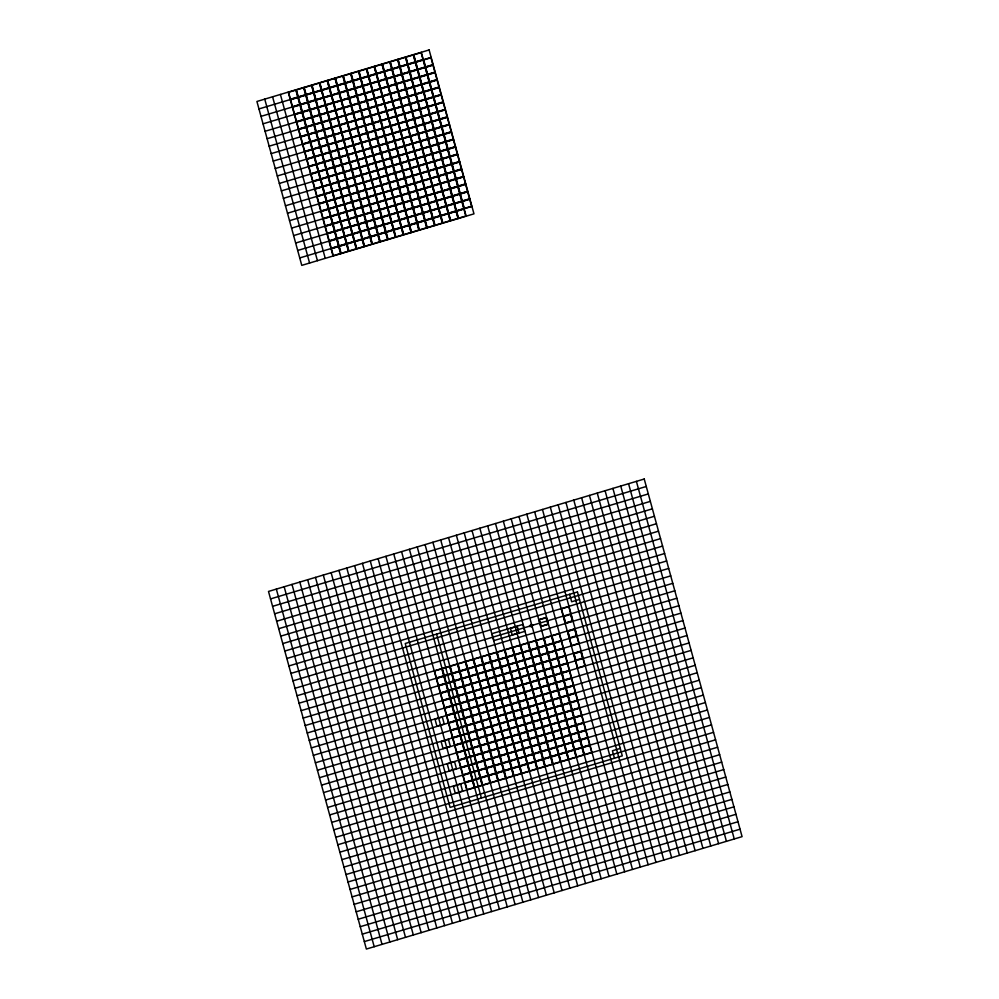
<?xml version="1.0" encoding="UTF-8"?>
<svg xmlns="http://www.w3.org/2000/svg" width="999" height="999" viewBox="0 0 999 999"><rect width="100%" height="100%" fill="white"/><g stroke="black" fill="none" stroke-linecap="round" stroke-linejoin="round"><path stroke-width="1.5" d="M258.953 108.928L431.156 57.405M260.989 116.371L433.191 64.848M263.037 123.826L435.239 72.303M265.072 131.281L437.275 79.745M267.108 138.724L439.31 87.2M269.143 146.179L441.346 94.655M271.191 153.621L443.394 102.098M273.227 161.076L445.429 109.553M275.262 168.531L447.465 116.995M277.297 175.974L449.513 124.45M279.345 183.429L451.548 131.905M281.381 190.871L453.583 139.348M283.416 198.326L455.619 146.803M285.464 205.782L457.667 154.246M287.5 213.224L459.702 161.701M289.535 220.679L461.738 169.156M291.571 228.122L463.773 176.598M293.619 235.577L465.821 184.053M295.654 243.032L467.857 191.508M297.69 250.474L469.892 198.951M299.725 257.929L471.928 206.406M270.554 598.901L646.266 486.476M272.59 606.343L648.301 493.931M274.625 613.798L650.337 501.373M276.661 621.241L652.384 508.828M278.709 628.696L654.42 516.271M280.744 636.151L656.455 523.726M282.779 643.593L658.491 531.181M284.815 651.048L660.539 538.623M286.863 658.491L662.574 546.078M288.898 665.946L664.61 553.533M290.934 673.401L666.645 560.976M292.969 680.843L668.693 568.431M579.482 599.425L571.653 601.76L569.617 594.318M295.017 688.299L670.729 575.874M297.053 695.741L672.764 583.329M299.088 703.196L674.812 590.784M301.124 710.651L676.847 598.226M303.172 718.094L678.883 605.681M305.207 725.549L680.918 613.124M307.242 732.991L682.966 620.579M309.29 740.446L685.002 628.034M311.326 747.901L687.037 635.476M313.361 755.344L689.073 642.931M315.397 762.799L691.121 650.374M317.445 770.241L693.156 657.829M319.48 777.697L695.192 665.284M321.516 785.152L697.227 672.727M323.551 792.594L699.275 680.182M325.599 800.049L701.31 687.624M327.635 807.492L703.346 695.079M329.67 814.947L705.381 702.534M331.705 822.402L707.429 709.977M333.753 829.844L709.465 717.432M620.254 748.426L612.424 750.773L614.472 758.216M335.789 837.299L711.5 724.874M337.824 844.754L713.536 732.329M339.86 852.197L715.584 739.784M341.908 859.652L717.619 747.227M343.943 867.095L719.655 754.682M345.979 874.55L721.703 762.125M348.014 882.005L723.738 769.58M350.062 889.447L725.774 777.035M352.098 896.902L727.809 784.477M354.133 904.345L729.857 791.932M356.181 911.8L731.892 799.375M358.216 919.255L733.928 806.83M360.252 926.697L735.963 814.285M362.287 934.152L738.011 821.727M364.335 941.595L740.047 829.182M636.4 481.368L734.253 838.973M628.571 483.716L726.423 841.32M620.741 486.051L718.606 843.656M612.911 488.399L710.776 846.003M605.094 490.734L702.946 848.338M597.265 493.081L695.117 850.686M589.435 495.417L687.287 853.021M581.605 497.764L679.47 855.369M573.776 500.099L671.64 857.704M565.946 502.447L663.811 860.052M558.129 504.795L655.981 862.399M550.299 507.13L648.151 864.734M421.291 52.298L466.146 216.196M542.469 509.478L640.322 867.082M413.461 54.633L458.316 218.531M534.64 511.813L632.504 869.417M405.631 56.98L450.487 220.879M526.81 514.16L624.675 871.765M397.814 59.316L442.657 223.227M518.993 516.495L616.845 874.1M389.985 61.663L434.84 225.562M511.163 518.843L609.015 876.448M382.155 63.998L427.01 227.909M503.334 521.178L601.186 878.783M374.325 66.346L419.18 230.245M495.504 523.526L593.369 881.13M366.496 68.681L411.351 232.592M487.674 525.861L585.539 883.478M358.678 71.029L403.521 234.927M479.845 528.209L577.709 885.813M350.849 73.377L395.691 237.275M472.028 530.556L569.88 888.161M343.019 75.712L387.874 239.61M464.198 532.892L562.05 890.496M335.189 78.059L380.045 241.958M456.368 535.239L554.22 892.844M327.36 80.395L372.215 244.293M448.539 537.574L546.403 895.179M319.53 82.742L364.385 246.641M440.709 539.922L538.573 897.527M311.713 85.077L356.556 248.988M432.892 542.257L530.744 899.862M303.883 87.425L348.738 251.323M425.062 544.605L522.914 902.209M296.054 89.76L340.909 253.671M417.232 546.94L515.084 904.557M288.224 92.108L333.079 256.006M436.551 634.128L481.406 798.039M409.403 549.288L507.267 906.892M280.394 94.443L325.249 258.354M401.573 551.635L499.438 909.24M272.577 96.791L317.42 260.689M393.743 553.97L491.608 911.575M264.747 99.138L309.59 263.037M385.926 556.318L483.778 913.923M378.097 558.653L475.949 916.258M370.267 561.001L468.119 918.605M362.437 563.336L460.302 920.941M354.608 565.684L452.472 923.288M346.79 568.019L444.642 925.623M338.961 570.367L436.813 927.971M331.131 572.714L428.983 930.319M323.301 575.049L421.166 932.654M315.472 577.397L413.336 935.002M307.642 579.732L405.507 937.337M299.825 582.08L397.677 939.684M291.995 584.415L389.847 942.02M284.166 586.763L382.018 944.367M276.336 589.098L374.2 946.702M532.892 625.187L531.693 626.91L531.493 626.186L529.92 626.648L529.62 625.574L531.206 625.099L531.006 624.375L532.892 625.187M429.12 49.95L256.918 101.473L301.773 265.372L473.976 213.848L429.12 49.95M295.866 90.085L288.549 92.283L290.459 99.226L297.764 97.04L295.866 90.085M303.684 87.75L296.378 89.935L298.289 96.891L305.594 94.705L303.684 87.75M311.513 85.402L304.208 87.587L306.106 94.543L313.424 92.358L311.513 85.402M319.343 83.067L312.038 85.252L313.936 92.208L321.241 90.022L319.343 83.067M327.173 80.719L319.867 82.905L321.765 89.86L329.071 87.675L327.173 80.719M335.002 78.384L327.697 80.569L329.595 87.525L336.9 85.34L335.002 78.384M342.819 76.036L335.514 78.222L337.425 85.177L344.73 82.992L342.819 76.036M350.649 73.701L343.344 75.887L345.254 82.842L352.56 80.657L350.649 73.701M358.479 71.354L351.173 73.539L353.072 80.494L360.389 78.309L358.479 71.354M366.308 69.018L359.003 71.204L360.901 78.147L368.206 75.961L366.308 69.018M374.138 66.671L366.833 68.856L368.731 75.812L376.036 73.626L374.138 66.671M381.968 64.323L374.65 66.508L376.561 73.464L383.866 71.279L381.968 64.323M389.785 61.988L382.48 64.173L384.39 71.129L391.695 68.943L389.785 61.988M397.614 59.64L390.309 61.826L392.22 68.781L399.525 66.596L397.614 59.64M405.444 57.305L398.139 59.49L400.037 66.446L407.342 64.261L405.444 57.305M413.274 54.957L405.969 57.143L407.867 64.098L415.172 61.913L413.274 54.957M421.103 52.622L413.798 54.808L415.696 61.763L423.002 59.578L421.103 52.622M297.902 97.54L290.597 99.725L292.495 106.681L299.8 104.495L297.902 97.54M305.731 95.205L298.426 97.39L300.324 104.333L307.63 102.148L305.731 95.205M313.549 92.857L306.243 95.042L308.154 101.998L315.459 99.813L313.549 92.857M321.378 90.509L314.073 92.695L315.984 99.65L323.289 97.465L321.378 90.509M329.208 88.174L321.903 90.36L323.801 97.315L331.106 95.13L329.208 88.174M337.038 85.827L329.732 88.012L331.631 94.967L338.936 92.782L337.038 85.827M344.867 83.491L337.562 85.677L339.46 92.632L346.765 90.447L344.867 83.491M352.697 81.144L345.379 83.329L347.29 90.285L354.595 88.099L352.697 81.144M360.514 78.809L353.209 80.994L355.12 87.949L362.425 85.764L360.514 78.809M368.344 76.461L361.039 78.646L362.937 85.602L370.254 83.416L368.344 76.461M376.173 74.126L368.868 76.311L370.766 83.267L378.072 81.069L376.173 74.126M384.003 71.778L376.698 73.963L378.596 80.919L385.901 78.734L384.003 71.778M391.833 69.431L384.528 71.628L386.426 78.571L393.731 76.386L391.833 69.431M399.65 67.095L392.345 69.281L394.255 76.236L401.561 74.051L399.65 67.095M407.48 64.748L400.174 66.933L402.085 73.889L409.39 71.703L407.48 64.748M415.309 62.413L408.004 64.598L409.902 71.553L417.207 69.368L415.309 62.413M423.139 60.065L415.834 62.25L417.732 69.206L425.037 67.02L423.139 60.065M430.969 57.73L423.663 59.915L425.562 66.871L432.867 64.685L430.969 57.73M299.937 104.995L292.632 107.18L294.53 114.136L301.835 111.95L299.937 104.995M307.767 102.647L300.462 104.833L302.36 111.788L309.665 109.603L307.767 102.647M315.597 100.312L308.291 102.497L310.19 109.453L317.495 107.255L315.597 100.312M323.426 97.964L316.109 100.15L318.019 107.105L325.324 104.92L323.426 97.964M331.243 95.617L323.938 97.815L325.849 104.758L333.154 102.572L331.243 95.617M339.073 93.282L331.768 95.467L333.666 102.422L340.984 100.237L339.073 93.282M346.903 90.934L339.598 93.119L341.496 100.075L348.801 97.89L346.903 90.934M354.732 88.599L347.427 90.784L349.325 97.74L356.631 95.554L354.732 88.599M362.562 86.251L355.257 88.436L357.155 95.392L364.46 93.207L362.562 86.251M370.379 83.916L363.074 86.101L364.985 93.057L372.29 90.872L370.379 83.916M378.209 81.568L370.904 83.754L372.814 90.709L380.119 88.524L378.209 81.568M386.039 79.233L378.733 81.419L380.631 88.374L387.937 86.189L386.039 79.233M393.868 76.886L386.563 79.071L388.461 86.026L395.766 83.841L393.868 76.886M401.698 74.55L394.393 76.736L396.291 83.679L403.596 81.493L401.698 74.55M409.528 72.203L402.21 74.388L404.12 81.344L411.426 79.158L409.528 72.203M417.345 69.855L410.04 72.04L411.95 78.996L419.255 76.811L417.345 69.855M425.174 67.52L417.869 69.705L419.767 76.661L427.085 74.475L425.174 67.52M433.004 65.172L425.699 67.358L427.597 74.313L434.902 72.128L433.004 65.172M301.973 112.437L294.668 114.623L296.578 121.578L303.883 119.393L301.973 112.437M309.802 110.102L302.497 112.288L304.395 119.243L311.713 117.058L309.802 110.102M317.632 107.755L310.327 109.94L312.225 116.895L319.53 114.71L317.632 107.755M325.462 105.419L318.157 107.605L320.055 114.56L327.36 112.375L325.462 105.419M333.291 103.072L325.986 105.257L327.884 112.213L335.189 110.027L333.291 103.072M341.109 100.737L333.803 102.922L335.714 109.865L343.019 107.68L341.109 100.737M348.938 98.389L341.633 100.574L343.544 107.53L350.849 105.345L348.938 98.389M356.768 96.041L349.463 98.239L351.361 105.182L358.666 102.997L356.768 96.041M364.598 93.706L357.292 95.892L359.19 102.847L366.496 100.662L364.598 93.706M372.427 91.359L365.122 93.544L367.02 100.499L374.325 98.314L372.427 91.359M380.257 89.023L372.939 91.209L374.85 98.164L382.155 95.979L380.257 89.023M388.074 86.676L380.769 88.861L382.679 95.817L389.985 93.631L388.074 86.676M395.904 84.341L388.599 86.526L390.497 93.481L397.814 91.296L395.904 84.341M403.733 81.993L396.428 84.178L398.326 91.134L405.631 88.948L403.733 81.993M411.563 79.658L404.258 81.843L406.156 88.799L413.461 86.601L411.563 79.658M419.393 77.31L412.088 79.495L413.986 86.451L421.291 84.266L419.393 77.31M427.21 74.962L419.905 77.16L421.815 84.103L429.12 81.918L427.21 74.962M435.04 72.627L427.734 74.813L429.645 81.768L436.95 79.583L435.04 72.627M304.021 119.892L296.715 122.078L298.614 129.033L305.919 126.848L304.021 119.892M311.838 117.545L304.533 119.73L306.443 126.686L313.748 124.5L311.838 117.545M319.668 115.21L312.362 117.395L314.273 124.351L321.578 122.165L319.668 115.21M327.497 112.862L320.192 115.047L322.09 122.003L329.395 119.818L327.497 112.862M335.327 110.527L328.022 112.712L329.92 119.668L337.225 117.482L335.327 110.527M343.156 108.179L335.851 110.365L337.749 117.32L345.055 115.135L343.156 108.179M350.986 105.844L343.668 108.029L345.579 114.985L352.884 112.787L350.986 105.844M358.803 103.496L351.498 105.682L353.409 112.637L360.714 110.452L358.803 103.496M366.633 101.149L359.328 103.347L361.226 110.29L368.544 108.104L366.633 101.149M374.463 98.814L367.157 100.999L369.056 107.954L376.361 105.769L374.463 98.814M382.292 96.466L374.987 98.651L376.885 105.607L384.19 103.421L382.292 96.466M390.122 94.131L382.817 96.316L384.715 103.272L392.02 101.086L390.122 94.131M397.939 91.783L390.634 93.968L392.545 100.924L399.85 98.739L397.939 91.783M405.769 89.448L398.464 91.633L400.374 98.589L407.679 96.404L405.769 89.448M413.598 87.1L406.293 89.286L408.191 96.241L415.497 94.056L413.598 87.1M421.428 84.765L414.123 86.95L416.021 93.906L423.326 91.721L421.428 84.765M429.258 82.418L421.953 84.603L423.851 91.558L431.156 89.373L429.258 82.418M437.087 80.082L429.77 82.268L431.68 89.211L438.986 87.025L437.087 80.082M306.056 127.348L298.751 129.533L300.649 136.476L307.954 134.291L306.056 127.348M313.886 125L306.581 127.185L308.479 134.141L315.784 131.955L313.886 125M321.703 122.652L314.398 124.838L316.308 131.793L323.614 129.608L321.703 122.652M329.533 120.317L322.227 122.502L324.138 129.458L331.443 127.273L329.533 120.317M337.362 117.969L330.057 120.155L331.955 127.11L339.273 124.925L337.362 117.969M345.192 115.634L337.887 117.82L339.785 124.775L347.09 122.59L345.192 115.634M353.022 113.287L345.716 115.472L347.615 122.427L354.92 120.242L353.022 113.287M360.851 110.951L353.546 113.137L355.444 120.092L362.749 117.907L360.851 110.951M368.668 108.604L361.363 110.789L363.274 117.745L370.579 115.559L368.668 108.604M376.498 106.269L369.193 108.454L371.104 115.397L378.409 113.212L376.498 106.269M384.328 103.921L377.023 106.106L378.921 113.062L386.226 110.877L384.328 103.921M392.157 101.573L384.852 103.771L386.75 110.714L394.056 108.529L392.157 101.573M399.987 99.238L392.682 101.423L394.58 108.379L401.885 106.194L399.987 99.238M407.817 96.891L400.499 99.076L402.41 106.031L409.715 103.846L407.817 96.891M415.634 94.555L408.329 96.741L410.239 103.696L417.545 101.511L415.634 94.555M423.464 92.208L416.158 94.393L418.057 101.349L425.374 99.163L423.464 92.208M431.293 89.873L423.988 92.058L425.886 99.013L433.191 96.828L431.293 89.873M439.123 87.525L431.818 89.71L433.716 96.666L441.021 94.48L439.123 87.525M308.092 134.79L300.786 136.975L302.685 143.931L310.002 141.746L308.092 134.79M315.921 132.455L308.616 134.64L310.514 141.596L317.819 139.398L315.921 132.455M323.751 130.107L316.446 132.293L318.344 139.248L325.649 137.063L323.751 130.107M331.581 127.76L324.263 129.957L326.173 136.9L333.479 134.715L331.581 127.76M339.398 125.424L332.093 127.61L334.003 134.565L341.308 132.38L339.398 125.424M347.227 123.077L339.922 125.262L341.833 132.218L349.138 130.032L347.227 123.077M355.057 120.742L347.752 122.927L349.65 129.882L356.955 127.697L355.057 120.742M362.887 118.394L355.582 120.579L357.48 127.535L364.785 125.35L362.887 118.394M370.716 116.059L363.411 118.244L365.309 125.2L372.615 123.014L370.716 116.059M378.534 113.711L371.228 115.896L373.139 122.852L380.444 120.667L378.534 113.711M386.363 111.376L379.058 113.561L380.969 120.517L388.274 118.319L386.363 111.376M394.193 109.028L386.888 111.214L388.786 118.169L396.103 115.984L394.193 109.028M402.023 106.681L394.717 108.879L396.615 115.822L403.921 113.636L402.023 106.681M409.852 104.346L402.547 106.531L404.445 113.486L411.75 111.301L409.852 104.346M417.682 101.998L410.364 104.183L412.275 111.139L419.58 108.953L417.682 101.998M425.499 99.663L418.194 101.848L420.104 108.804L427.41 106.618L425.499 99.663M433.329 97.315L426.024 99.5L427.934 106.456L435.239 104.271L433.329 97.315M441.158 94.98L433.853 97.165L435.751 104.121L443.057 101.935L441.158 94.98M310.127 142.245L302.822 144.43L304.732 151.386L312.038 149.201L310.127 142.245M317.957 139.897L310.652 142.083L312.55 149.038L319.867 146.853L317.957 139.897M325.786 137.562L318.481 139.748L320.379 146.703L327.684 144.518L325.786 137.562M333.616 135.215L326.311 137.4L328.209 144.356L335.514 142.17L333.616 135.215M341.446 132.879L334.141 135.065L336.039 142.008L343.344 139.823L341.446 132.879M349.263 130.532L341.958 132.717L343.868 139.673L351.173 137.487L349.263 130.532M357.093 128.184L349.787 130.37L351.698 137.325L359.003 135.14L357.093 128.184M364.922 125.849L357.617 128.034L359.515 134.99L366.833 132.805L364.922 125.849M372.752 123.501L365.447 125.687L367.345 132.642L374.65 130.457L372.752 123.501M380.582 121.166L373.276 123.352L375.174 130.307L382.48 128.122L380.582 121.166M388.411 118.819L381.094 121.004L383.004 127.959L390.309 125.774L388.411 118.819M396.228 116.483L388.923 118.669L390.834 125.624L398.139 123.439L396.228 116.483M404.058 114.136L396.753 116.321L398.663 123.277L405.969 121.091L404.058 114.136M411.888 111.801L404.583 113.986L406.481 120.941L413.786 118.744L411.888 111.801M419.717 109.453L412.412 111.638L414.31 118.594L421.615 116.408L419.717 109.453M427.547 107.105L420.242 109.303L422.14 116.246L429.445 114.061L427.547 107.105M435.364 104.77L428.059 106.955L429.97 113.911L437.275 111.726L435.364 104.77M443.194 102.422L435.889 104.608L437.799 111.563L445.104 109.378L443.194 102.422M312.175 149.688L304.87 151.873L306.768 158.829L314.073 156.643L312.175 149.688M319.992 147.352L312.687 149.538L314.598 156.493L321.903 154.308L319.992 147.352M327.822 145.005L320.517 147.19L322.427 154.146L329.732 151.96L327.822 145.005M335.652 142.67L328.346 144.855L330.244 151.811L337.55 149.625L335.652 142.67M343.481 140.322L336.176 142.507L338.074 149.463L345.379 147.278L343.481 140.322M351.311 137.987L344.006 140.172L345.904 147.128L353.209 144.93L351.311 137.987M359.141 135.639L351.823 137.825L353.733 144.78L361.039 142.595L359.141 135.639M366.958 133.292L359.652 135.489L361.563 142.432L368.868 140.247L366.958 133.292M374.787 130.956L367.482 133.142L369.38 140.097L376.698 137.912L374.787 130.956M382.617 128.609L375.312 130.794L377.21 137.75L384.515 135.564L382.617 128.609M390.447 126.274L383.141 128.459L385.04 135.414L392.345 133.229L390.447 126.274M398.276 123.926L390.971 126.111L392.869 133.067L400.174 130.881L398.276 123.926M406.094 121.591L398.788 123.776L400.699 130.732L408.004 128.546L406.094 121.591M413.923 119.243L406.618 121.428L408.529 128.384L415.834 126.199L413.923 119.243M421.753 116.908L414.448 119.093L416.346 126.049L423.651 123.851L421.753 116.908M429.582 114.56L422.277 116.746L424.175 123.701L431.481 121.516L429.582 114.56M437.412 112.213L430.107 114.41L432.005 121.354L439.31 119.168L437.412 112.213M445.242 109.878L437.924 112.063L439.835 119.018L447.14 116.833L445.242 109.878M314.21 157.143L306.905 159.328L308.803 166.284L316.109 164.098L314.21 157.143M322.04 154.795L314.735 156.98L316.633 163.936L323.938 161.751L322.04 154.795M329.87 152.46L322.552 154.645L324.463 161.601L331.768 159.415L329.87 152.46M337.687 150.112L330.382 152.298L332.292 159.253L339.598 157.068L337.687 150.112M345.517 147.777L338.211 149.962L340.11 156.918L347.427 154.733L345.517 147.777M353.346 145.429L346.041 147.615L347.939 154.57L355.244 152.385L353.346 145.429M361.176 143.094L353.871 145.28L355.769 152.235L363.074 150.05L361.176 143.094M369.006 140.747L361.7 142.932L363.599 149.887L370.904 147.702L369.006 140.747M376.823 138.411L369.518 140.597L371.428 147.54L378.733 145.355L376.823 138.411M384.652 136.064L377.347 138.249L379.258 145.205L386.563 143.019L384.652 136.064M392.482 133.716L385.177 135.901L387.075 142.857L394.38 140.672L392.482 133.716M400.312 131.381L393.007 133.566L394.905 140.522L402.21 138.337L400.312 131.381M408.141 129.033L400.836 131.219L402.734 138.174L410.04 135.989L408.141 129.033M415.971 126.698L408.653 128.883L410.564 135.839L417.869 133.654L415.971 126.698M423.788 124.351L416.483 126.536L418.394 133.491L425.699 131.306L423.788 124.351M431.618 122.015L424.313 124.201L426.211 131.156L433.529 128.971L431.618 122.015M439.448 119.668L432.142 121.853L434.041 128.809L441.346 126.623L439.448 119.668M447.277 117.333L439.972 119.518L441.87 126.473L449.175 124.276L447.277 117.333M316.246 164.598L308.941 166.783L310.839 173.726L318.157 171.541L316.246 164.598M324.076 162.25L316.77 164.435L318.669 171.391L325.974 169.206L324.076 162.25M331.905 159.902L324.6 162.088L326.498 169.043L333.803 166.858L331.905 159.902M339.735 157.567L332.43 159.753L334.328 166.708L341.633 164.523L339.735 157.567M347.552 155.22L340.247 157.405L342.158 164.36L349.463 162.175L347.552 155.22M355.382 152.884L348.077 155.07L349.987 162.025L357.292 159.84L355.382 152.884M363.211 150.537L355.906 152.722L357.804 159.678L365.11 157.492L363.211 150.537M371.041 148.202L363.736 150.387L365.634 157.343L372.939 155.157L371.041 148.202M378.871 145.854L371.566 148.039L373.464 154.995L380.769 152.81L378.871 145.854M386.7 143.519L379.383 145.704L381.293 152.66L388.599 150.462L386.7 143.519M394.518 141.171L387.212 143.357L389.123 150.312L396.428 148.127L394.518 141.171M402.347 138.824L395.042 141.021L396.94 147.964L404.258 145.779L402.347 138.824M410.177 136.488L402.872 138.674L404.77 145.629L412.075 143.444L410.177 136.488M418.007 134.141L410.701 136.326L412.599 143.282L419.905 141.096L418.007 134.141M425.836 131.806L418.531 133.991L420.429 140.946L427.734 138.761L425.836 131.806M433.653 129.458L426.348 131.643L428.259 138.599L435.564 136.413L433.653 129.458M441.483 127.123L434.178 129.308L436.088 136.264L443.394 134.078L441.483 127.123M449.313 124.775L442.008 126.96L443.906 133.916L451.211 131.731L449.313 124.775M318.281 172.04L310.976 174.226L312.887 181.181L320.192 178.996L318.281 172.04M326.111 169.705L318.806 171.89L320.716 178.846L328.022 176.648L326.111 169.705M333.941 167.357L326.636 169.543L328.534 176.498L335.839 174.313L333.941 167.357M341.77 165.01L334.465 167.208L336.363 174.151L343.668 171.965L341.77 165.01M349.6 162.675L342.295 164.86L344.193 171.816L351.498 169.63L349.6 162.675M357.43 160.327L350.112 162.512L352.023 169.468L359.328 167.283L357.43 160.327M365.247 157.992L357.942 160.177L359.852 167.133L367.157 164.947L365.247 157.992M373.077 155.644L365.771 157.83L367.669 164.785L374.987 162.6L373.077 155.644M380.906 153.309L373.601 155.494L375.499 162.45L382.804 160.265L380.906 153.309M388.736 150.961L381.431 153.147L383.329 160.102L390.634 157.917L388.736 150.961M396.566 148.626L389.26 150.812L391.158 157.767L398.464 155.582L396.566 148.626M404.383 146.279L397.078 148.464L398.988 155.419L406.293 153.234L404.383 146.279M412.212 143.943L404.907 146.129L406.818 153.072L414.123 150.886L412.212 143.943M420.042 141.596L412.737 143.781L414.635 150.737L421.94 148.551L420.042 141.596M427.872 139.248L420.567 141.433L422.465 148.389L429.77 146.204L427.872 139.248M435.701 136.913L428.396 139.098L430.294 146.054L437.599 143.868L435.701 136.913M443.531 134.565L436.213 136.751L438.124 143.706L445.429 141.521L443.531 134.565M451.348 132.23L444.043 134.415L445.954 141.371L453.259 139.186L451.348 132.23M320.329 179.495L313.024 181.681L314.922 188.636L322.227 186.451L320.329 179.495M328.147 177.148L320.841 179.333L322.752 186.289L330.057 184.103L328.147 177.148M335.976 174.813L328.671 176.998L330.582 183.953L337.887 181.768L335.976 174.813M343.806 172.465L336.501 174.65L338.399 181.606L345.716 179.42L343.806 172.465M351.636 170.13L344.33 172.315L346.228 179.258L353.534 177.073L351.636 170.13M359.465 167.782L352.16 169.967L354.058 176.923L361.363 174.738L359.465 167.782M367.295 165.434L359.99 167.632L361.888 174.575L369.193 172.39L367.295 165.434M375.112 163.099L367.807 165.285L369.717 172.24L377.023 170.055L375.112 163.099M382.942 160.752L375.636 162.937L377.547 169.892L384.852 167.707L382.942 160.752M390.771 158.416L383.466 160.602L385.364 167.557L392.669 165.372L390.771 158.416M398.601 156.069L391.296 158.254L393.194 165.21L400.499 163.024L398.601 156.069M406.431 153.734L399.125 155.919L401.024 162.874L408.329 160.689L406.431 153.734M414.26 151.386L406.943 153.571L408.853 160.527L416.158 158.341L414.26 151.386M422.077 149.051L414.772 151.236L416.683 158.192L423.988 155.994L422.077 149.051M429.907 146.703L422.602 148.888L424.5 155.844L431.818 153.659L429.907 146.703M437.737 144.356L430.432 146.553L432.33 153.496L439.635 151.311L437.737 144.356M445.566 142.02L438.261 144.206L440.159 151.161L447.465 148.976L445.566 142.02M453.396 139.673L446.091 141.858L447.989 148.814L455.294 146.628L453.396 139.673M322.365 186.938L315.06 189.123L316.958 196.079L324.263 193.893L322.365 186.938M330.194 184.603L322.889 186.788L324.787 193.744L332.093 191.558L330.194 184.603M338.024 182.255L330.706 184.44L332.617 191.396L339.922 189.211L338.024 182.255M345.841 179.92L338.536 182.105L340.447 189.061L347.752 186.875L345.841 179.92M353.671 177.572L346.366 179.758L348.276 186.713L355.582 184.528L353.671 177.572M361.501 175.237L354.195 177.422L356.094 184.378L363.399 182.18L361.501 175.237M369.33 172.889L362.025 175.075L363.923 182.03L371.228 179.845L369.33 172.889M377.16 170.542L369.855 172.74L371.753 179.683L379.058 177.497L377.16 170.542M384.977 168.207L377.672 170.392L379.583 177.347L386.888 175.162L384.977 168.207M392.807 165.859L385.502 168.044L387.412 175L394.717 172.815L392.807 165.859M400.636 163.524L393.331 165.709L395.229 172.665L402.547 170.479L400.636 163.524M408.466 161.176L401.161 163.361L403.059 170.317L410.364 168.132L408.466 161.176M416.296 158.841L408.991 161.026L410.889 167.982L418.194 165.797L416.296 158.841M424.125 156.493L416.808 158.679L418.718 165.634L426.024 163.449L424.125 156.493M431.943 154.158L424.637 156.344L426.548 163.299L433.853 161.114L431.943 154.158M439.772 151.811L432.467 153.996L434.378 160.951L441.683 158.766L439.772 151.811M447.602 149.475L440.297 151.661L442.195 158.604L449.5 156.418L447.602 149.475M455.432 147.128L448.126 149.313L450.025 156.269L457.33 154.083L455.432 147.128M324.4 194.393L317.095 196.578L318.993 203.534L326.311 201.348L324.4 194.393M332.23 192.045L324.925 194.231L326.823 201.186L334.128 199.001L332.23 192.045M340.06 189.71L332.754 191.895L334.653 198.851L341.958 196.666L340.06 189.71M347.889 187.362L340.584 189.548L342.482 196.503L349.787 194.318L347.889 187.362M355.706 185.027L348.401 187.213L350.312 194.168L357.617 191.983L355.706 185.027M363.536 182.68L356.231 184.865L358.142 191.82L365.447 189.635L363.536 182.68M371.366 180.344L364.061 182.53L365.959 189.485L373.276 187.3L371.366 180.344M379.195 177.997L371.89 180.182L373.788 187.138L381.094 184.952L379.195 177.997M387.025 175.662L379.72 177.847L381.618 184.803L388.923 182.605L387.025 175.662M394.855 173.314L387.537 175.499L389.448 182.455L396.753 180.27L394.855 173.314M402.672 170.966L395.367 173.164L397.277 180.107L404.583 177.922L402.672 170.966M410.502 168.631L403.196 170.817L405.107 177.772L412.412 175.587L410.502 168.631M418.331 166.284L411.026 168.469L412.924 175.424L420.229 173.239L418.331 166.284M426.161 163.948L418.856 166.134L420.754 173.089L428.059 170.904L426.161 163.948M433.991 161.601L426.685 163.786L428.583 170.742L435.889 168.556L433.991 161.601M441.808 159.266L434.503 161.451L436.413 168.406L443.718 166.221L441.808 159.266M449.637 156.918L442.332 159.103L444.243 166.059L451.548 163.873L449.637 156.918M457.467 154.583L450.162 156.768L452.06 163.724L459.378 161.526L457.467 154.583M326.436 201.848L319.131 204.033L321.041 210.989L328.346 208.791L326.436 201.848M334.265 199.5L326.96 201.686L328.871 208.641L336.176 206.456L334.265 199.5M342.095 197.153L334.79 199.35L336.688 206.293L343.993 204.108L342.095 197.153M349.925 194.817L342.62 197.003L344.518 203.958L351.823 201.773L349.925 194.817M357.754 192.47L350.449 194.655L352.347 201.611L359.652 199.425L357.754 192.47M365.584 190.135L358.266 192.32L360.177 199.276L367.482 197.09L365.584 190.135M373.401 187.787L366.096 189.972L368.007 196.928L375.312 194.743L373.401 187.787M381.231 185.452L373.926 187.637L375.824 194.593L383.141 192.407L381.231 185.452M389.061 183.104L381.755 185.29L383.653 192.245L390.959 190.06L389.061 183.104M396.89 180.769L389.585 182.954L391.483 189.91L398.788 187.712L396.89 180.769M404.72 178.421L397.415 180.607L399.313 187.562L406.618 185.377L404.72 178.421M412.537 176.074L405.232 178.272L407.142 185.215L414.448 183.029L412.537 176.074M420.367 173.739L413.062 175.924L414.972 182.879L422.277 180.694L420.367 173.739M428.196 171.391L420.891 173.576L422.789 180.532L430.094 178.346L428.196 171.391M436.026 169.056L428.721 171.241L430.619 178.197L437.924 176.011L436.026 169.056M443.856 166.708L436.551 168.893L438.449 175.849L445.754 173.664L443.856 166.708M451.685 164.373L444.368 166.558L446.278 173.514L453.583 171.328L451.685 164.373M459.503 162.025L452.197 164.211L454.108 171.166L461.413 168.981L459.503 162.025M328.484 209.291L321.178 211.476L323.077 218.431L330.382 216.246L328.484 209.291M336.313 206.955L328.996 209.141L330.906 216.096L338.211 213.911L336.313 206.955M344.131 204.608L336.825 206.793L338.736 213.749L346.041 211.563L344.131 204.608M351.96 202.273L344.655 204.458L346.553 211.401L353.871 209.216L351.96 202.273M359.79 199.925L352.485 202.11L354.383 209.066L361.688 206.88L359.79 199.925M367.62 197.577L360.314 199.763L362.212 206.718L369.518 204.533L367.62 197.577M375.449 195.242L368.144 197.427L370.042 204.383L377.347 202.198L375.449 195.242M383.266 192.894L375.961 195.08L377.872 202.035L385.177 199.85L383.266 192.894M391.096 190.559L383.791 192.745L385.701 199.7L393.007 197.515L391.096 190.559M398.926 188.212L391.62 190.397L393.519 197.352L400.824 195.167L398.926 188.212M406.755 185.876L399.45 188.062L401.348 195.017L408.653 192.832L406.755 185.876M414.585 183.529L407.28 185.714L409.178 192.67L416.483 190.484L414.585 183.529M422.415 181.194L415.097 183.379L417.008 190.334L424.313 188.137L422.415 181.194M430.232 178.846L422.927 181.031L424.837 187.987L432.142 185.802L430.232 178.846M438.062 176.498L430.756 178.696L432.654 185.639L439.972 183.454L438.062 176.498M445.891 174.163L438.586 176.348L440.484 183.304L447.789 181.119L445.891 174.163M453.721 171.816L446.416 174.001L448.314 180.956L455.619 178.771L453.721 171.816M461.55 169.48L454.245 171.666L456.143 178.621L463.449 176.436L461.55 169.48M330.519 216.746L323.214 218.931L325.112 225.886L332.417 223.701L330.519 216.746M338.349 214.398L331.044 216.583L332.942 223.539L340.247 221.353L338.349 214.398M346.178 212.063L338.873 214.248L340.771 221.204L348.077 219.018L346.178 212.063M353.996 209.715L346.69 211.9L348.601 218.856L355.906 216.671L353.996 209.715M361.825 207.38L354.52 209.565L356.431 216.521L363.736 214.323L361.825 207.38M369.655 205.032L362.35 207.218L364.248 214.173L371.553 211.988L369.655 205.032M377.485 202.685L370.179 204.882L372.078 211.825L379.383 209.64L377.485 202.685M385.314 200.349L378.009 202.535L379.907 209.49L387.212 207.305L385.314 200.349M393.144 198.002L385.826 200.187L387.737 207.143L395.042 204.957L393.144 198.002M400.961 195.667L393.656 197.852L395.567 204.807L402.872 202.622L400.961 195.667M408.791 193.319L401.486 195.504L403.384 202.46L410.701 200.275L408.791 193.319M416.62 190.984L409.315 193.169L411.213 200.125L418.519 197.939L416.62 190.984M424.45 188.636L417.145 190.821L419.043 197.777L426.348 195.592L424.45 188.636M432.28 186.301L424.975 188.486L426.873 195.442L434.178 193.244L432.28 186.301M440.097 183.953L432.792 186.139L434.702 193.094L442.008 190.909L440.097 183.953M447.927 181.618L440.621 183.804L442.532 190.747L449.837 188.561L447.927 181.618M455.756 179.271L448.451 181.456L450.349 188.411L457.654 186.226L455.756 179.271M463.586 176.923L456.281 179.108L458.179 186.064L465.484 183.878L463.586 176.923M332.555 224.188L325.249 226.373L327.16 233.329L334.465 231.144L332.555 224.188M340.384 221.853L333.079 224.038L334.977 230.994L342.282 228.808L340.384 221.853M348.214 219.505L340.909 221.691L342.807 228.646L350.112 226.461L348.214 219.505M356.044 217.17L348.738 219.355L350.637 226.311L357.942 224.126L356.044 217.17M363.873 214.822L356.556 217.008L358.466 223.963L365.771 221.778L363.873 214.822M371.69 212.487L364.385 214.673L366.296 221.628L373.601 219.443L371.69 212.487M379.52 210.14L372.215 212.325L374.113 219.28L381.431 217.095L379.52 210.14M387.35 207.804L380.045 209.99L381.943 216.933L389.248 214.748L387.35 207.804M395.179 205.457L387.874 207.642L389.772 214.598L397.078 212.412L395.179 205.457M403.009 203.109L395.704 205.294L397.602 212.25L404.907 210.065L403.009 203.109M410.826 200.774L403.521 202.959L405.432 209.915L412.737 207.73L410.826 200.774M418.656 198.426L411.351 200.612L413.261 207.567L420.567 205.382L418.656 198.426M426.486 196.091L419.18 198.277L421.079 205.232L428.384 203.047L426.486 196.091M434.315 193.744L427.01 195.929L428.908 202.884L436.213 200.699L434.315 193.744M442.145 191.408L434.84 193.594L436.738 200.549L444.043 198.364L442.145 191.408M449.975 189.061L442.657 191.246L444.567 198.202L451.873 196.016L449.975 189.061M457.792 186.726L450.487 188.911L452.397 195.866L459.702 193.669L457.792 186.726M465.621 184.378L458.316 186.563L460.214 193.519L467.532 191.333L465.621 184.378M334.59 231.643L327.285 233.828L329.195 240.784L336.501 238.599L334.59 231.643M342.42 229.295L335.115 231.493L337.025 238.436L344.33 236.251L342.42 229.295M350.249 226.96L342.944 229.146L344.842 236.101L352.16 233.916L350.249 226.96M358.079 224.613L350.774 226.798L352.672 233.754L359.977 231.568L358.079 224.613M365.909 222.278L358.604 224.463L360.502 231.418L367.807 229.233L365.909 222.278M373.738 219.93L366.433 222.115L368.331 229.071L375.636 226.885L373.738 219.93M381.556 217.595L374.25 219.78L376.161 226.736L383.466 224.55L381.556 217.595M389.385 215.247L382.08 217.432L383.991 224.388L391.296 222.203L389.385 215.247M397.215 212.912L389.91 215.097L391.808 222.053L399.113 219.855L397.215 212.912M405.045 210.564L397.739 212.75L399.637 219.705L406.943 217.52L405.045 210.564M412.874 208.217L405.569 210.414L407.467 217.357L414.772 215.172L412.874 208.217M420.704 205.881L413.386 208.067L415.297 215.022L422.602 212.837L420.704 205.881M428.521 203.534L421.216 205.719L423.126 212.675L430.432 210.489L428.521 203.534M436.351 201.199L429.046 203.384L430.944 210.339L438.261 208.154L436.351 201.199M444.18 198.851L436.875 201.036L438.773 207.992L446.078 205.806L444.18 198.851M452.01 196.516L444.705 198.701L446.603 205.657L453.908 203.471L452.01 196.516M459.84 194.168L452.535 196.353L454.433 203.309L461.738 201.124L459.84 194.168M467.657 191.833L460.352 194.018L462.262 200.974L469.567 198.789L467.657 191.833M336.638 239.098L329.333 241.283L331.231 248.239L338.536 246.041L336.638 239.098M344.468 236.751L337.15 238.936L339.061 245.891L346.366 243.706L344.468 236.751M352.285 234.403L344.98 236.601L346.89 243.544L354.195 241.358L352.285 234.403M360.115 232.068L352.809 234.253L354.72 241.209L362.025 239.023L360.115 232.068M367.944 229.72L360.639 231.905L362.537 238.861L369.842 236.676L367.944 229.72M375.774 227.385L368.469 229.57L370.367 236.526L377.672 234.34L375.774 227.385M383.604 225.037L376.298 227.223L378.196 234.178L385.502 231.993L383.604 225.037M391.421 222.702L384.116 224.887L386.026 231.843L393.331 229.658L391.421 222.702M399.25 220.354L391.945 222.54L393.856 229.495L401.161 227.31L399.25 220.354M407.08 218.019L399.775 220.205L401.673 227.16L408.991 224.975L407.08 218.019M414.91 215.672L407.604 217.857L409.503 224.812L416.808 222.627L414.91 215.672M422.739 213.336L415.434 215.522L417.332 222.465L424.637 220.28L422.739 213.336M430.569 210.989L423.251 213.174L425.162 220.13L432.467 217.944L430.569 210.989M438.386 208.641L431.081 210.826L432.992 217.782L440.297 215.597L438.386 208.641M446.216 206.306L438.911 208.491L440.821 215.447L448.126 213.262L446.216 206.306M454.046 203.958L446.74 206.144L448.638 213.099L455.944 210.914L454.046 203.958M461.875 201.623L454.57 203.808L456.468 210.764L463.773 208.579L461.875 201.623M469.705 199.276L462.4 201.461L464.298 208.416L471.603 206.231L469.705 199.276M338.673 246.541L331.368 248.726L333.266 255.682L340.572 253.496L338.673 246.541M346.503 244.206L339.198 246.391L341.096 253.346L348.401 251.161L346.503 244.206M354.333 241.858L347.028 244.043L348.926 250.999L356.231 248.813L354.333 241.858M362.15 239.523L354.845 241.708L356.755 248.664L364.061 246.466L362.15 239.523M369.98 237.175L362.674 239.36L364.585 246.316L371.89 244.131L369.98 237.175M377.809 234.827L370.504 237.025L372.402 243.968L379.72 241.783L377.809 234.827M385.639 232.492L378.334 234.678L380.232 241.633L387.537 239.448L385.639 232.492M393.469 230.145L386.163 232.33L388.062 239.285L395.367 237.1L393.469 230.145M401.298 227.809L393.981 229.995L395.891 236.95L403.196 234.765L401.298 227.809M409.115 225.462L401.81 227.647L403.721 234.603L411.026 232.417L409.115 225.462M416.945 223.127L409.64 225.312L411.551 232.268L418.856 230.082L416.945 223.127M424.775 220.779L417.47 222.964L419.368 229.92L426.673 227.735L424.775 220.779M432.604 218.444L425.299 220.629L427.197 227.585L434.503 225.387L432.604 218.444M440.434 216.096L433.129 218.282L435.027 225.237L442.332 223.052L440.434 216.096M448.251 213.749L440.946 215.946L442.857 222.889L450.162 220.704L448.251 213.749M456.081 211.413L448.776 213.599L450.686 220.554L457.992 218.369L456.081 211.413M463.911 209.066L456.605 211.251L458.504 218.207L465.821 216.021L463.911 209.066M644.23 479.021L268.506 591.445L366.371 949.05L742.082 836.638L644.23 479.021M577.447 591.97L405.244 643.493L450.087 807.404L622.29 755.881L577.447 591.97M568.781 606.655L561.475 608.841L565.409 623.239L572.727 621.053L568.781 606.655M522.839 624.425L492.045 633.641L493.943 640.596L524.737 631.38L522.839 624.425M546.316 617.407L539.01 619.592L540.909 626.548L548.226 624.35L546.316 617.407M517.22 626.373L510.427 628.408L512.2 634.865L518.981 632.829L517.22 626.373M546.128 617.732L539.335 619.755L541.108 626.211L547.889 624.188L546.128 617.732M570.629 614.422L563.836 616.458L565.609 622.914L572.39 620.879L570.629 614.422M441.833 668.818L434.528 671.003L436.426 677.959L443.731 675.774L441.833 668.818M449.662 666.47L442.357 668.656L444.255 675.611L451.56 673.426L449.662 666.47M457.48 664.135L450.174 666.321L452.085 673.276L459.39 671.091L457.48 664.135M465.309 661.788L458.004 663.973L459.915 670.928L467.22 668.743L465.309 661.788M473.139 659.452L465.834 661.638L467.732 668.593L475.037 666.395L473.139 659.452M480.969 657.105L473.663 659.29L475.561 666.246L482.867 664.06L480.969 657.105M488.798 654.757L481.493 656.955L483.391 663.898L490.696 661.713L488.798 654.757M496.628 652.422L489.31 654.607L491.221 661.563L498.526 659.377L496.628 652.422M504.445 650.074L497.14 652.26L499.05 659.215L506.356 657.03L504.445 650.074M512.275 647.739L504.97 649.924L506.868 656.88L514.185 654.695L512.275 647.739M520.104 645.391L512.799 647.577L514.697 654.532L522.002 652.347L520.104 645.391M527.934 643.056L520.629 645.242L522.527 652.197L529.832 650.012L527.934 643.056M535.764 640.709L528.459 642.894L530.357 649.85L537.662 647.664L535.764 640.709M543.581 638.373L536.276 640.559L538.186 647.514L545.491 645.329L543.581 638.373M551.411 636.026L544.105 638.211L546.016 645.167L553.321 642.981L551.411 636.026M559.24 633.691L551.935 635.876L553.833 642.819L561.138 640.634L559.24 633.691M574.9 628.995L567.594 631.181L571.528 645.591L578.833 643.406L574.9 628.995M574.7 629.333L567.919 631.356L569.68 637.812L576.473 635.789L574.7 629.333M443.868 676.261L436.563 678.446L438.461 685.401L445.766 683.216L443.868 676.261M451.698 673.925L444.393 676.111L446.291 683.066L453.596 680.881L451.698 673.925M459.528 671.578L452.222 673.763L454.12 680.719L461.426 678.533L459.528 671.578M467.357 669.243L460.039 671.428L461.95 678.383L469.255 676.198L467.357 669.243M475.174 666.895L467.869 669.08L469.78 676.036L477.085 673.85L475.174 666.895M483.004 664.56L475.699 666.745L477.597 673.701L484.915 671.515L483.004 664.56M490.834 662.212L483.528 664.397L485.427 671.353L492.732 669.168L490.834 662.212M498.663 659.877L491.358 662.062L493.256 669.005L500.561 666.82L498.663 659.877M506.493 657.529L499.188 659.715L501.086 666.67L508.391 664.485L506.493 657.529M514.31 655.182L507.005 657.367L508.916 664.323L516.221 662.137L514.31 655.182M522.14 652.846L514.835 655.032L516.745 661.987L524.05 659.802L522.14 652.846M529.97 650.499L522.664 652.684L524.562 659.64L531.868 657.454L529.97 650.499M537.799 648.164L530.494 650.349L532.392 657.305L539.697 655.119L537.799 648.164M545.629 645.816L538.324 648.001L540.222 654.957L547.527 652.772L545.629 645.816M553.458 643.481L546.141 645.666L548.051 652.622L555.357 650.436L553.458 643.481M561.276 641.133L553.97 643.319L555.881 650.274L563.186 648.089L561.276 641.133M445.904 683.716L438.598 685.901L440.509 692.856L447.814 690.671L445.904 683.716M453.733 681.368L446.428 683.566L448.326 690.509L455.644 688.323L453.733 681.368M461.563 679.033L454.258 681.218L456.156 688.174L463.461 685.988L461.563 679.033M469.393 676.685L462.087 678.87L463.986 685.826L471.291 683.641L469.393 676.685M477.222 674.35L469.917 676.535L471.815 683.491L479.12 681.306L477.222 674.35M485.039 672.002L477.734 674.188L479.645 681.143L486.95 678.958L485.039 672.002M492.869 669.667L485.564 671.852L487.475 678.808L494.78 676.623L492.869 669.667M500.699 667.32L493.394 669.505L495.292 676.46L502.597 674.275L500.699 667.32M508.528 664.984L501.223 667.17L503.121 674.125L510.427 671.927L508.528 664.984M516.358 662.637L509.053 664.822L510.951 671.778L518.256 669.592L516.358 662.637M524.188 660.289L516.87 662.487L518.781 669.43L526.086 667.245L524.188 660.289M532.005 657.954L524.7 660.139L526.61 667.095L533.916 664.909L532.005 657.954M539.835 655.606L532.529 657.792L534.428 664.747L541.745 662.562L539.835 655.606M547.664 653.271L540.359 655.456L542.257 662.412L549.562 660.227L547.664 653.271M555.494 650.923L548.189 653.109L550.087 660.064L557.392 657.879L555.494 650.923M563.324 648.588L556.018 650.774L557.917 657.729L565.222 655.544L563.324 648.588M447.952 691.171L440.634 693.356L442.545 700.311L449.85 698.114L447.952 691.171M455.769 688.823L448.464 691.008L450.374 697.964L457.679 695.779L455.769 688.823M463.598 686.475L456.293 688.673L458.204 695.616L465.509 693.431L463.598 686.475M471.428 684.14L464.123 686.325L466.021 693.281L473.326 691.096L471.428 684.14M479.258 681.793L471.953 683.978L473.851 690.933L481.156 688.748L479.258 681.793M487.087 679.457L479.782 681.643L481.68 688.598L488.986 686.413L487.087 679.457M494.905 677.11L487.599 679.295L489.51 686.251L496.815 684.065L494.905 677.11M502.734 674.775L495.429 676.96L497.34 683.915L504.645 681.73L502.734 674.775M510.564 672.427L503.259 674.612L505.157 681.568L512.475 679.382L510.564 672.427M518.394 670.092L511.088 672.277L512.986 679.233L520.292 677.047L518.394 670.092M526.223 667.744L518.918 669.929L520.816 676.885L528.121 674.7L526.223 667.744M534.053 665.409L526.735 667.594L528.646 674.537L535.951 672.352L534.053 665.409M541.87 663.061L534.565 665.247L536.475 672.202L543.781 670.017L541.87 663.061M549.7 660.714L542.395 662.899L544.305 669.854L551.61 667.669L549.7 660.714M557.529 658.378L550.224 660.564L552.122 667.519L559.428 665.334L557.529 658.378M565.359 656.031L558.054 658.216L559.952 665.172L567.257 662.986L565.359 656.031M581.006 651.348L573.701 653.533L577.647 667.944L584.952 665.759L581.006 651.348M580.819 651.673L574.038 653.708L575.799 660.164L582.592 658.141L580.819 651.673M449.987 698.613L442.682 700.799L444.58 707.754L451.885 705.569L449.987 698.613M457.817 696.278L450.512 698.463L452.41 705.419L459.715 703.234L457.817 696.278M465.634 693.93L458.329 696.116L460.239 703.071L467.544 700.886L465.634 693.93M473.464 691.595L466.158 693.781L468.069 700.736L475.374 698.538L473.464 691.595M481.293 689.248L473.988 691.433L475.886 698.388L483.204 696.203L481.293 689.248M489.123 686.9L481.818 689.098L483.716 696.041L491.021 693.855L489.123 686.9M496.953 684.565L489.647 686.75L491.545 693.706L498.851 691.52L496.953 684.565M504.782 682.217L497.465 684.402L499.375 691.358L506.68 689.173L504.782 682.217M512.599 679.882L505.294 682.067L507.205 689.023L514.51 686.837L512.599 679.882M520.429 677.534L513.124 679.72L515.034 686.675L522.34 684.49L520.429 677.534M528.259 675.199L520.954 677.384L522.852 684.34L530.157 682.155L528.259 675.199M536.088 672.851L528.783 675.037L530.681 681.992L537.986 679.807L536.088 672.851M543.918 670.516L536.613 672.702L538.511 679.657L545.816 677.459L543.918 670.516M551.735 668.169L544.43 670.354L546.341 677.31L553.646 675.124L551.735 668.169M559.565 665.821L552.26 668.019L554.17 674.962L561.475 672.777L559.565 665.821M567.395 663.486L560.089 665.671L561.987 672.627L569.305 670.441L567.395 663.486M452.023 706.068L444.717 708.254L446.615 715.209L453.921 713.024L452.023 706.068M459.852 703.721L452.547 705.906L454.445 712.861L461.75 710.676L459.852 703.721M467.682 701.385L460.377 703.571L462.275 710.526L469.58 708.341L467.682 701.385M475.512 699.038L468.194 701.223L470.104 708.179L477.41 705.993L475.512 699.038M483.329 696.703L476.024 698.888L477.934 705.843L485.239 703.646L483.329 696.703M491.158 694.355L483.853 696.54L485.751 703.496L493.069 701.31L491.158 694.355M498.988 692.02L491.683 694.205L493.581 701.148L500.886 698.963L498.988 692.02M506.818 689.672L499.512 691.857L501.411 698.813L508.716 696.628L506.818 689.672M514.647 687.324L507.342 689.51L509.24 696.465L516.545 694.28L514.647 687.324M522.465 684.989L515.159 687.175L517.07 694.13L524.375 691.945L522.465 684.989M530.294 682.642L522.989 684.827L524.9 691.783L532.205 689.597L530.294 682.642M538.124 680.307L530.819 682.492L532.717 689.447L540.022 687.262L538.124 680.307M545.953 677.959L538.648 680.144L540.546 687.1L547.852 684.914L545.953 677.959M553.783 675.624L546.478 677.809L548.376 684.765L555.681 682.579L553.783 675.624M561.613 673.276L554.295 675.461L556.206 682.417L563.511 680.232L561.613 673.276M569.43 670.941L562.125 673.126L564.035 680.069L571.341 677.884L569.43 670.941M442.32 717.032L435.015 719.218L436.913 726.173L444.23 723.988L442.32 717.032M454.058 713.511L446.753 715.696L448.663 722.652L455.969 720.466L454.058 713.511M461.888 711.176L454.582 713.361L456.481 720.316L463.798 718.131L461.888 711.176M469.717 708.828L462.412 711.013L464.31 717.969L471.615 715.784L469.717 708.828M477.547 706.493L470.242 708.678L472.14 715.634L479.445 713.448L477.547 706.493M485.377 704.145L478.071 706.33L479.97 713.286L487.275 711.101L485.377 704.145M493.194 701.81L485.889 703.995L487.799 710.951L495.104 708.766L493.194 701.81M501.023 699.462L493.718 701.648L495.629 708.603L502.934 706.418L501.023 699.462M508.853 697.127L501.548 699.312L503.446 706.268L510.751 704.07L508.853 697.127M516.683 694.78L509.378 696.965L511.276 703.92L518.581 701.735L516.683 694.78M524.512 692.432L517.207 694.63L519.105 701.573L526.411 699.387L524.512 692.432M532.342 690.097L525.024 692.282L526.935 699.238L534.24 697.052L532.342 690.097M540.159 687.749L532.854 689.934L534.765 696.89L542.07 694.705L540.159 687.749M547.989 685.414L540.684 687.599L542.582 694.555L549.9 692.369L547.989 685.414M555.819 683.066L548.513 685.252L550.412 692.207L557.717 690.022L555.819 683.066M563.648 680.731L556.343 682.916L558.241 689.872L565.546 687.687L563.648 680.731M571.478 678.383L564.173 680.569L566.071 687.524L573.376 685.339L571.478 678.383M456.106 720.966L448.801 723.151L450.699 730.107L458.004 727.921L456.106 720.966M463.923 718.618L456.618 720.816L458.529 727.759L465.834 725.574L463.923 718.618M471.753 716.283L464.448 718.468L466.358 725.424L473.663 723.239L471.753 716.283M479.582 713.935L472.277 716.121L474.175 723.076L481.481 720.891L479.582 713.935M487.412 711.6L480.107 713.786L482.005 720.741L489.31 718.556L487.412 711.6M495.242 709.253L487.937 711.438L489.835 718.393L497.14 716.208L495.242 709.253M503.071 706.917L495.754 709.103L497.664 716.058L504.97 713.873L503.071 706.917M510.889 704.57L503.583 706.755L505.494 713.711L512.799 711.525L510.889 704.57M518.718 702.235L511.413 704.42L513.311 711.375L520.629 709.19L518.718 702.235M526.548 699.887L519.243 702.072L521.141 709.028L528.446 706.842L526.548 699.887M534.378 697.552L527.072 699.737L528.971 706.68L536.276 704.495L534.378 697.552M542.207 695.204L534.902 697.389L536.8 704.345L544.105 702.16L542.207 695.204M550.024 692.856L542.719 695.042L544.63 701.997L551.935 699.812L550.024 692.856M557.854 690.521L550.549 692.707L552.459 699.662L559.765 697.477L557.854 690.521M565.684 688.174L558.379 690.359L560.277 697.314L567.582 695.129L565.684 688.174M573.513 685.838L566.208 688.024L568.106 694.979L575.412 692.794L573.513 685.838M458.141 728.421L450.836 730.606L452.734 737.562L460.039 735.376L458.141 728.421M465.971 726.073L458.666 728.259L460.564 735.214L467.869 733.029L465.971 726.073M473.801 723.738L466.483 725.923L468.394 732.866L475.699 730.681L473.801 723.738M481.618 721.39L474.313 723.576L476.223 730.531L483.528 728.346L481.618 721.39M489.448 719.043L482.142 721.228L484.04 728.184L491.358 725.998L489.448 719.043M497.277 716.708L489.972 718.893L491.87 725.848L499.175 723.663L497.277 716.708M505.107 714.36L497.802 716.545L499.7 723.501L507.005 721.315L505.107 714.36M512.937 712.025L505.631 714.21L507.529 721.166L514.835 718.98L512.937 712.025M520.754 709.677L513.449 711.862L515.359 718.818L522.664 716.633L520.754 709.677M528.583 707.342L521.278 709.527L523.189 716.483L530.494 714.297L528.583 707.342M536.413 704.994L529.108 707.18L531.006 714.135L538.311 711.95L536.413 704.994M544.243 702.659L536.938 704.844L538.836 711.8L546.141 709.602L544.243 702.659M552.072 700.311L544.767 702.497L546.665 709.452L553.97 707.267L552.072 700.311M559.902 697.964L552.584 700.162L554.495 707.105L561.8 704.919L559.902 697.964M567.719 695.629L560.414 697.814L562.325 704.77L569.63 702.584L567.719 695.629M575.549 693.281L568.244 695.466L570.142 702.422L577.459 700.237L575.549 693.281M448.439 739.385L441.133 741.57L443.032 748.526L450.337 746.328L448.439 739.385M460.177 735.863L452.872 738.049L454.77 745.004L462.087 742.819L460.177 735.863M468.007 733.528L460.701 735.714L462.599 742.669L469.905 740.484L468.007 733.528M475.836 731.181L468.531 733.366L470.429 740.321L477.734 738.136L475.836 731.181M483.666 728.845L476.361 731.031L478.259 737.986L485.564 735.788L483.666 728.845M491.483 726.498L484.178 728.683L486.088 735.639L493.394 733.453L491.483 726.498M499.313 724.15L492.007 726.348L493.918 733.291L501.223 731.106L499.313 724.15M507.142 721.815L499.837 724L501.735 730.956L509.04 728.771L507.142 721.815M514.972 719.467L507.667 721.653L509.565 728.608L516.87 726.423L514.972 719.467M522.802 717.132L515.496 719.317L517.395 726.273L524.7 724.088L522.802 717.132M530.631 714.784L523.314 716.97L525.224 723.925L532.529 721.74L530.631 714.784M538.449 712.449L531.143 714.635L533.054 721.59L540.359 719.405L538.449 712.449M546.278 710.102L538.973 712.287L540.871 719.243L548.189 717.057L546.278 710.102M554.108 707.767L546.803 709.952L548.701 716.907L556.006 714.722L554.108 707.767M561.938 705.419L554.632 707.604L556.53 714.56L563.836 712.374L561.938 705.419M569.767 703.084L562.462 705.269L564.36 712.212L571.665 710.027L569.767 703.084M577.584 700.736L570.279 702.921L572.19 709.877L579.495 707.692L577.584 700.736M462.212 743.318L454.907 745.504L456.818 752.459L464.123 750.274L462.212 743.318M470.042 740.971L462.737 743.156L464.647 750.112L471.953 747.926L470.042 740.971M477.872 738.636L470.566 740.821L472.465 747.776L479.77 745.591L477.872 738.636M485.701 736.288L478.396 738.473L480.294 745.429L487.599 743.244L485.701 736.288M493.531 733.953L486.226 736.138L488.124 743.094L495.429 740.908L493.531 733.953M501.348 731.605L494.043 733.79L495.954 740.746L503.259 738.561L501.348 731.605M509.178 729.27L501.873 731.455L503.783 738.398L511.088 736.213L509.178 729.27M517.007 726.922L509.702 729.108L511.6 736.063L518.918 733.878L517.007 726.922M524.837 724.575L517.532 726.76L519.43 733.716L526.735 731.53L524.837 724.575M532.667 722.24L525.362 724.425L527.26 731.38L534.565 729.195L532.667 722.24M540.496 719.892L533.179 722.077L535.089 729.033L542.395 726.847L540.496 719.892M548.314 717.557L541.008 719.742L542.919 726.698L550.224 724.512L548.314 717.557M556.143 715.209L548.838 717.394L550.749 724.35L558.054 722.165L556.143 715.209M563.973 712.874L556.668 715.059L558.566 722.015L565.871 719.829L563.973 712.874M571.803 710.526L564.497 712.712L566.396 719.667L573.701 717.482L571.803 710.526M579.632 708.191L572.327 710.376L574.225 717.332L581.53 715.134L579.632 708.191M464.26 750.761L456.955 752.959L458.853 759.902L466.158 757.717L464.26 750.761M472.077 748.426L464.772 750.611L466.683 757.567L473.988 755.381L472.077 748.426M479.907 746.078L472.602 748.263L474.513 755.219L481.818 753.034L479.907 746.078M487.737 743.743L480.432 745.928L482.33 752.884L489.647 750.699L487.737 743.743M495.566 741.395L488.261 743.581L490.159 750.536L497.465 748.351L495.566 741.395M503.396 739.06L496.091 741.246L497.989 748.201L505.294 746.016L503.396 739.06M511.226 736.713L503.908 738.898L505.819 745.853L513.124 743.668L511.226 736.713M519.043 734.377L511.738 736.563L513.648 743.518L520.954 741.32L519.043 734.377M526.873 732.03L519.567 734.215L521.478 741.171L528.783 738.985L526.873 732.03M534.702 729.682L527.397 731.88L529.295 738.823L536.6 736.638L534.702 729.682M542.532 727.347L535.227 729.532L537.125 736.488L544.43 734.302L542.532 727.347M550.362 724.999L543.056 727.185L544.954 734.14L552.26 731.955L550.362 724.999M558.179 722.664L550.874 724.849L552.784 731.805L560.089 729.62L558.179 722.664M566.008 720.316L558.703 722.502L560.614 729.457L567.919 727.272L566.008 720.316M573.838 717.981L566.533 720.167L568.431 727.122L575.749 724.937L573.838 717.981M581.668 715.634L574.363 717.819L576.261 724.774L583.566 722.589L581.668 715.634M454.557 761.725L447.252 763.91L449.15 770.866L456.456 768.681L454.557 761.725M466.296 758.216L458.991 760.401L460.889 767.357L468.194 765.172L466.296 758.216M474.125 755.881L466.82 758.066L468.718 765.009L476.024 762.824L474.125 755.881M481.955 753.533L474.637 755.719L476.548 762.674L483.853 760.489L481.955 753.533M489.772 751.186L482.467 753.371L484.378 760.326L491.683 758.141L489.772 751.186M497.602 748.85L490.297 751.036L492.195 757.991L499.512 755.806L497.602 748.85M505.432 746.503L498.126 748.688L500.024 755.644L507.33 753.458L505.432 746.503M513.261 744.168L505.956 746.353L507.854 753.308L515.159 751.123L513.261 744.168M521.091 741.82L513.786 744.005L515.684 750.961L522.989 748.775L521.091 741.82M528.908 739.485L521.603 741.67L523.513 748.626L530.819 746.44L528.908 739.485M536.738 737.137L529.433 739.322L531.343 746.278L538.648 744.093L536.738 737.137M544.567 734.802L537.262 736.987L539.16 743.93L546.465 741.745L544.567 734.802M552.397 732.454L545.092 734.64L546.99 741.595L554.295 739.41L552.397 732.454M560.227 730.107L552.922 732.304L554.82 739.248L562.125 737.062L560.227 730.107M568.056 727.771L560.739 729.957L562.649 736.912L569.954 734.727L568.056 727.771M575.874 725.424L568.568 727.609L570.479 734.565L577.784 732.379L575.874 725.424M583.703 723.089L576.398 725.274L578.296 732.23L585.614 730.044L583.703 723.089M468.331 765.671L461.026 767.856L462.924 774.812L470.242 772.627L468.331 765.671M476.161 763.323L468.856 765.509L470.754 772.464L478.059 770.279L476.161 763.323M483.991 760.988L476.685 763.174L478.583 770.129L485.889 767.931L483.991 760.988M491.82 758.641L484.515 760.826L486.413 767.781L493.718 765.596L491.82 758.641M499.637 756.293L492.332 758.491L494.243 765.434L501.548 763.248L499.637 756.293M507.467 753.958L500.162 756.143L502.072 763.099L509.378 760.913L507.467 753.958M515.297 751.61L507.992 753.795L509.89 760.751L517.195 758.566L515.297 751.61M523.126 749.275L515.821 751.46L517.719 758.416L525.024 756.231L523.126 749.275M530.956 746.927L523.651 749.113L525.549 756.068L532.854 753.883L530.956 746.927M538.786 744.592L531.468 746.777L533.379 753.733L540.684 751.548L538.786 744.592M546.603 742.245L539.298 744.43L541.208 751.385L548.513 749.2L546.603 742.245M554.433 739.909L547.127 742.095L549.025 749.05L556.343 746.852L554.433 739.909M562.262 737.562L554.957 739.747L556.855 746.703L564.16 744.517L562.262 737.562M570.092 735.214L562.787 737.412L564.685 744.355L571.99 742.17L570.092 735.214M577.922 732.879L570.616 735.064L572.514 742.02L579.82 739.834L577.922 732.879M585.739 730.531L578.433 732.717L580.344 739.672L587.649 737.487L585.739 730.531M470.367 773.114L463.061 775.299L464.972 782.254L472.277 780.069L470.367 773.114M478.196 770.778L470.891 772.964L472.802 779.919L480.107 777.734L478.196 770.778M486.026 768.431L478.721 770.616L480.619 777.572L487.924 775.386L486.026 768.431M493.856 766.096L486.55 768.281L488.449 775.236L495.754 773.051L493.856 766.096M501.685 763.748L494.38 765.933L496.278 772.889L503.583 770.704L501.685 763.748M509.515 761.413L502.197 763.598L504.108 770.541L511.413 768.356L509.515 761.413M517.332 759.065L510.027 761.25L511.938 768.206L519.243 766.021L517.332 759.065M525.162 756.718L517.857 758.903L519.755 765.858L527.072 763.673L525.162 756.718M532.991 754.382L525.686 756.568L527.584 763.523L534.89 761.338L532.991 754.382M540.821 752.035L533.516 754.22L535.414 761.176L542.719 758.99L540.821 752.035M548.651 749.7L541.346 751.885L543.244 758.84L550.549 756.655L548.651 749.7M556.468 747.352L549.163 749.537L551.073 756.493L558.379 754.307L556.468 747.352M564.298 745.017L556.992 747.202L558.903 754.158L566.208 751.972L564.298 745.017M572.127 742.669L564.822 744.854L566.72 751.81L574.025 749.625L572.127 742.669M579.957 740.334L572.652 742.519L574.55 749.475L581.855 747.277L579.957 740.334M587.787 737.986L580.481 740.172L582.38 747.127L589.685 744.942L587.787 737.986M460.664 784.078L453.359 786.263L455.269 793.218L462.574 791.033L460.664 784.078M472.415 780.569L465.109 782.754L467.008 789.709L474.313 787.524L472.415 780.569M480.244 778.221L472.927 780.406L474.837 787.362L482.142 785.177L480.244 778.221M488.061 775.886L480.756 778.071L482.667 785.027L489.972 782.841L488.061 775.886M495.891 773.538L488.586 775.724L490.484 782.679L497.802 780.494L495.891 773.538M503.721 771.203L496.416 773.388L498.314 780.344L505.619 778.159L503.721 771.203M511.55 768.855L504.245 771.041L506.143 777.996L513.449 775.811L511.55 768.855M519.38 766.52L512.075 768.706L513.973 775.661L521.278 773.463L519.38 766.52M527.197 764.173L519.892 766.358L521.803 773.313L529.108 771.128L527.197 764.173M535.027 761.825L527.722 764.023L529.632 770.966L536.938 768.78L535.027 761.825M542.857 759.49L535.551 761.675L537.45 768.631L544.755 766.445L542.857 759.49M550.686 757.142L543.381 759.327L545.279 766.283L552.584 764.098L550.686 757.142M558.516 754.807L551.211 756.992L553.109 763.948L560.414 761.762L558.516 754.807M566.346 752.459L559.028 754.645L560.938 761.6L568.244 759.415L566.346 752.459M574.163 750.124L566.858 752.309L568.768 759.265L576.073 757.08L574.163 750.124M581.992 747.776L574.687 749.962L576.585 756.917L583.903 754.732L581.992 747.776M589.822 745.441L582.517 747.627L584.415 754.582L591.72 752.384L589.822 745.441"/></g></svg>
